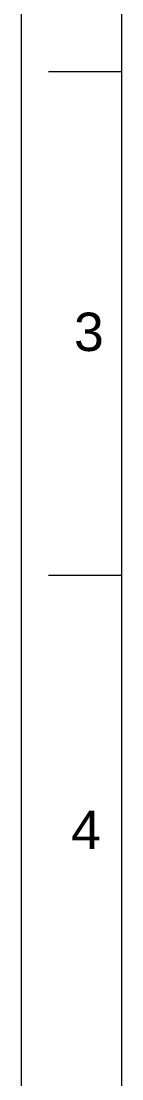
# Model space of a CAD drawing. Header units: millimetres. Extents: x 6110 to 6704, y -2661 to -1821.
# Drawn here: x 6109.8 to 6129.8, y -2240.7 to -2030.8 of the extents above; entities that cross this region are included whole.
import ezdxf

# ---------------------------------------------------------------- set-up
doc = ezdxf.new("R2010")
doc.units = ezdxf.units.MM
doc.header["$LTSCALE"] = 0.1
doc.layers.get('0').update_dxf_attribs({"lineweight": 15})
doc.styles.get("Standard").update_dxf_attribs({"font": 'arial.ttf'})

msp = doc.modelspace()

# ---------------------------------------------------------------- linework, layer by layer
at = {"color": 7, "linetype": 'Continuous'}
for p, q in [((6109.8445, -1820.7943), (6109.8445, -2660.7941)), ((6129.8445, -2040.7943), (6115.3084, -2040.7943)), ((6129.8445, -2140.7943), (6115.3084, -2140.7943))]:
    msp.add_line(p, q, dxfattribs=at)
at = {"linetype": 'Continuous'}
msp.add_line((6129.8445, -2640.7941), (6129.8445, -1840.7943), dxfattribs=at)

# ---------------------------------------------------------------- texts
at = {"char_height": 7.6238, "attachment_point": 5}
for s, insert in [('3', (6123.3009, -2092.4762)), ('4', (6122.7264, -2191.2859))]:
    msp.add_mtext_dynamic_manual_height_columns(s, width=50, gutter_width=12.5, heights=[0], dxfattribs=dict(at, insert=insert))

doc.saveas('drawing.dxf')
